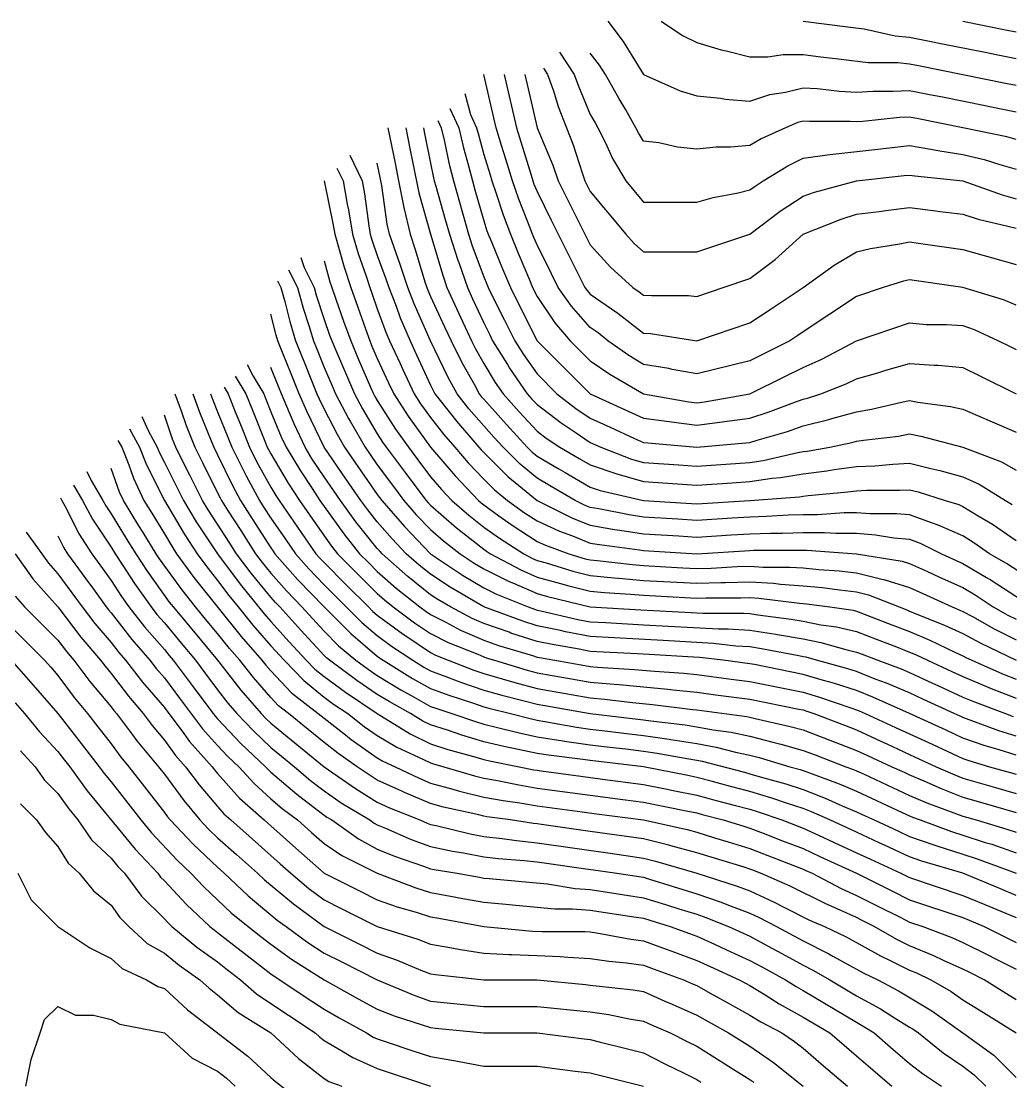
# Model space of a CAD drawing. Header units: inches. Extents: x 794995 to 811195, y 2485918 to 2508058.
# Drawn here: x 802324 to 802882, y 2507251 to 2507848 of the extents above; entities that cross this region are included whole.
import ezdxf

# ---------------------------------------------------------------- set-up
doc = ezdxf.new("R2010")
doc.units = ezdxf.units.IN
doc.header["$MEASUREMENT"] = 0
doc.layers.add('contour', color=7, linetype='Continuous')

msp = doc.modelspace()

# ---------------------------------------------------------------- linework, layer by layer
at = {"layer": 'contour'}
for points in [[(802655.16, 2507848.36), (802663.73, 2507836.93), (802675.16, 2507818.36), (802695.93, 2507809.13), (802705.16, 2507806.36), (802718.49, 2507805.03), (802721.31, 2507804.52), (802735.16, 2507803.36), (802746.41, 2507807.11), (802755.16, 2507808.36), (802765.16, 2507810.86), (802773.16, 2507810.36), (802785.69, 2507808.89), (802795.16, 2507808.36), (802804.63, 2507808.89), (802815.69, 2507808.89), (802825.16, 2507809.36), (802836.41, 2507807.11), (802842.66, 2507805.86), (802867.66, 2507800.86), (802873.91, 2507799.61), (802885.16, 2507797.36)], [(802685.16, 2507848.36), (802697.16, 2507840.36), (802705.16, 2507836.36), (802719.01, 2507832.21), (802721.83, 2507831.69), (802735.16, 2507828.36), (802745.16, 2507828.36), (802753.91, 2507829.61), (802765.16, 2507829.61), (802775.16, 2507828.36), (802786.59, 2507826.93), (802801.83, 2507825.03), (802818.49, 2507825.03), (802825.16, 2507824.36), (802830.16, 2507823.36), (802880.16, 2507813.36), (802885.16, 2507812.36)], [(802765.16, 2507848.36), (802791.83, 2507845.03), (802799.45, 2507844.08), (802816.98, 2507840.18), (802825.16, 2507839.36), (802836.41, 2507837.11), (802842.66, 2507835.86), (802867.66, 2507830.86), (802873.91, 2507829.61), (802885.16, 2507827.36)], [(802855.16, 2507848.36), (802880.16, 2507843.36), (802885.16, 2507842.36)], [(802627.76, 2507830.96), (802636.16, 2507818.36), (802638.49, 2507811.69), (802645.16, 2507795.86), (802647.89, 2507791.09), (802649.45, 2507788.36), (802653.73, 2507779.79), (802657.79, 2507770.99), (802665.16, 2507758.36), (802669.7, 2507752.91), (802675.16, 2507746.36), (802705.16, 2507746.36), (802714.39, 2507749.13), (802728.49, 2507751.69), (802735.16, 2507753.36), (802738.02, 2507755.5), (802742.66, 2507758.36), (802756.59, 2507766.93), (802765.16, 2507771.22), (802780.16, 2507773.36), (802807.16, 2507776.36), (802825.16, 2507778.36), (802837.16, 2507776.36), (802842.12, 2507775.32), (802855.16, 2507773.36), (802867.16, 2507770.36), (802875.93, 2507767.59), (802885.16, 2507765.03)], [(802885.16, 2507781.69), (802879.94, 2507783.14), (802855.16, 2507788.36), (802830.16, 2507793.36), (802825.16, 2507794.36), (802819.44, 2507794.08), (802798.69, 2507791.89), (802795.16, 2507791.69), (802791.63, 2507791.89), (802768.69, 2507791.89), (802765.16, 2507792.11), (802762.16, 2507791.36), (802755.16, 2507788.36), (802741.47, 2507782.05), (802735.16, 2507778.36), (802724.25, 2507777.45), (802716.07, 2507777.45), (802705.16, 2507776.36), (802694.25, 2507777.45), (802683.73, 2507779.79), (802675.16, 2507780.86), (802672.3, 2507785.5), (802670.87, 2507788.36), (802665.16, 2507798.36), (802661.52, 2507804.72), (802653.73, 2507818.36), (802650.38, 2507823.58), (802645.16, 2507830.36)], [(802618.76, 2507821.96), (802621.16, 2507818.36), (802624.39, 2507809.13), (802627.16, 2507800.36), (802631.83, 2507788.36), (802635.56, 2507778.76), (802640.54, 2507762.98), (802642.16, 2507758.36), (802645.16, 2507752.36), (802665.16, 2507728.36), (802669.94, 2507723.14), (802675.16, 2507718.36), (802705.16, 2507718.36), (802735.16, 2507728.36), (802752.12, 2507741.4), (802765.16, 2507749.79), (802771.47, 2507752.05), (802795.16, 2507758.36), (802822.16, 2507761.36), (802825.16, 2507761.69), (802828.02, 2507761.22), (802855.16, 2507758.36), (802877.33, 2507750.54), (802885.16, 2507748.36)], [(802885.16, 2507688.36), (802878.1, 2507691.3), (802855.16, 2507698.36), (802825.16, 2507702.65), (802821.63, 2507701.89), (802810.16, 2507698.36), (802795.16, 2507693.36), (802765.16, 2507673.36), (802762.16, 2507671.36), (802757.66, 2507668.36), (802735.16, 2507657.11), (802705.16, 2507649.61), (802691.31, 2507652.21), (802689.44, 2507652.65), (802675.16, 2507655.03), (802666.88, 2507660.09), (802655.16, 2507668.36), (802649.6, 2507672.81), (802645.16, 2507675.86), (802634.57, 2507687.77), (802627.16, 2507698.36), (802623.16, 2507706.36), (802615.16, 2507722.36), (802613.39, 2507726.6), (802612.66, 2507728.36), (802611.16, 2507732.36), (802604.87, 2507748.08), (802601.31, 2507758.36), (802597.51, 2507770.71), (802595.16, 2507778.36), (802592.08, 2507788.36), (802590.78, 2507793.99), (802585.16, 2507818.36)], [(802596.7, 2507818.36), (802603.62, 2507788.36), (802611.83, 2507761.69), (802612.85, 2507758.36), (802613.45, 2507756.65), (802615.16, 2507752.36), (802623.16, 2507736.36), (802627.16, 2507728.36), (802633.16, 2507716.36), (802639.16, 2507704.36), (802642.16, 2507698.36), (802643.39, 2507696.6), (802645.16, 2507694.61), (802657.16, 2507686.36), (802660.76, 2507683.96), (802675.16, 2507672.65), (802679.16, 2507672.36), (802705.16, 2507668.36), (802735.16, 2507678.36), (802747.16, 2507686.36), (802765.16, 2507698.36), (802782.53, 2507710.99), (802795.16, 2507718.36), (802803.16, 2507720.36), (802819.7, 2507722.91), (802825.16, 2507724.08), (802830.16, 2507723.36), (802855.16, 2507719.79), (802867.16, 2507716.36), (802871.83, 2507715.03), (802885.16, 2507711.22)], [(802608.24, 2507818.36), (802609.53, 2507812.74), (802615.16, 2507788.36), (802624.05, 2507767.25), (802627.16, 2507758.36), (802633.16, 2507746.36), (802639.16, 2507734.36), (802642.16, 2507728.36), (802645.16, 2507722.36), (802656.59, 2507709.79), (802669.16, 2507698.36), (802672.76, 2507695.96), (802675.16, 2507694.08), (802679.77, 2507693.75), (802700.54, 2507693.75), (802705.16, 2507693.36), (802720.16, 2507698.36), (802735.16, 2507703.36), (802749.44, 2507714.08), (802765.16, 2507728.36), (802786.59, 2507736.93), (802795.16, 2507739.61), (802808.02, 2507741.22), (802811.83, 2507741.69), (802825.16, 2507743.36), (802838.49, 2507741.69), (802842.3, 2507741.22), (802855.16, 2507739.61), (802863.73, 2507736.93), (802880.54, 2507732.98), (802885.16, 2507731.69)], [(802574.45, 2507807.65), (802577.66, 2507795.86), (802581.16, 2507788.36), (802581.92, 2507785.12), (802585.16, 2507773.36), (802588.69, 2507761.89), (802589.77, 2507758.36), (802592.22, 2507751.3), (802596.07, 2507739.27), (802600.16, 2507728.36), (802604.57, 2507717.77), (802610.87, 2507702.65), (802612.66, 2507698.36), (802615.16, 2507693.36), (802625.16, 2507678.36), (802633.91, 2507668.36), (802645.16, 2507657.11), (802656.27, 2507649.47), (802675.16, 2507638.36), (802700.71, 2507633.92), (802705.16, 2507633.36), (802709.6, 2507633.92), (802735.16, 2507638.36), (802755.16, 2507648.36), (802765.16, 2507653.36), (802775.59, 2507657.93), (802795.16, 2507668.36), (802825.16, 2507678.36), (802834.39, 2507677.59), (802845.93, 2507677.59), (802855.16, 2507676.93), (802861.47, 2507674.68), (802875.16, 2507668.36), (802881.83, 2507665.03), (802885.16, 2507663.36)], [(802566.07, 2507799.27), (802571.16, 2507788.36), (802573.81, 2507777.01), (802576.59, 2507766.93), (802578.73, 2507758.36), (802580.16, 2507753.36), (802585.16, 2507735.86), (802586.98, 2507730.18), (802587.66, 2507728.36), (802589.45, 2507724.08), (802595.75, 2507708.95), (802600.16, 2507698.36), (802605.16, 2507688.36), (802615.16, 2507668.36), (802645.16, 2507638.36), (802675.16, 2507624.72), (802689.56, 2507622.76), (802690.87, 2507622.65), (802705.16, 2507620.86), (802719.44, 2507622.65), (802720.76, 2507622.76), (802735.16, 2507624.72), (802745.5, 2507628.02), (802760.54, 2507633.75), (802765.16, 2507635.36), (802767.56, 2507635.96), (802775.16, 2507638.36), (802789.44, 2507644.08), (802795.16, 2507646.93), (802807.16, 2507650.36), (802811.83, 2507651.69), (802825.16, 2507655.5), (802839.01, 2507654.52), (802841.31, 2507654.52), (802855.16, 2507653.36), (802865.16, 2507648.36), (802885.16, 2507638.36)], [(802559.25, 2507792.45), (802561.16, 2507788.36), (802562.98, 2507780.54), (802565.44, 2507768.65), (802568.02, 2507758.36), (802573.16, 2507740.36), (802576.59, 2507728.36), (802578.67, 2507721.87), (802585.16, 2507704.36), (802586.92, 2507700.13), (802587.66, 2507698.36), (802590.16, 2507693.36), (802596.83, 2507680.03), (802602.66, 2507668.36), (802607.47, 2507660.67), (802615.16, 2507649.61), (802626.41, 2507638.36), (802637.05, 2507630.25), (802645.16, 2507624.72), (802656.41, 2507619.61), (802670.16, 2507613.36), (802675.16, 2507611.09), (802677.56, 2507610.76), (802705.16, 2507608.36), (802732.76, 2507610.76), (802735.16, 2507611.09), (802739.16, 2507612.36), (802756.27, 2507617.25), (802765.16, 2507620.36), (802779.56, 2507623.96), (802781.31, 2507624.52), (802795.16, 2507628.36), (802803.73, 2507629.79), (802820.54, 2507633.75), (802825.16, 2507634.61), (802829.77, 2507633.75), (802848.1, 2507631.3), (802855.16, 2507629.79), (802885.16, 2507616.93)], [(802531.16, 2507788.36), (802535.16, 2507768.36), (802537.16, 2507758.36), (802540.16, 2507743.36), (802543.62, 2507728.36), (802546.59, 2507719.79), (802552, 2507701.52), (802553.02, 2507698.36), (802553.62, 2507696.82), (802555.16, 2507693.36), (802563.05, 2507676.26), (802566.7, 2507668.36), (802572.85, 2507656.05), (802579.7, 2507643.82), (802582.66, 2507638.36), (802583.76, 2507636.97), (802585.16, 2507635.36), (802598.02, 2507621.22), (802609.7, 2507608.36), (802612.43, 2507605.63), (802615.16, 2507603.36), (802627.16, 2507596.36), (802630.95, 2507594.15), (802645.16, 2507585.86), (802650.78, 2507583.99), (802675.16, 2507578.36), (802705.16, 2507576.49), (802735.16, 2507578.36), (802763.02, 2507580.5), (802765.16, 2507580.86), (802768.02, 2507581.22), (802790.36, 2507583.16), (802795.16, 2507583.82), (802800.87, 2507584.08), (802819.44, 2507584.08), (802825.16, 2507584.36), (802829.96, 2507583.16), (802845.16, 2507578.36), (802852.85, 2507576.05), (802855.16, 2507575.03), (802863.73, 2507569.79), (802871.83, 2507565.03), (802885.16, 2507555.86)], [(802541.16, 2507788.36), (802543.49, 2507776.69), (802545.16, 2507768.36), (802548.49, 2507751.69), (802555.16, 2507728.36), (802562.02, 2507705.22), (802564.39, 2507698.36), (802570.95, 2507684.15), (802572.3, 2507681.22), (802578.24, 2507668.36), (802580.54, 2507663.75), (802585.16, 2507655.5), (802591.64, 2507644.85), (802596.07, 2507638.36), (802605.16, 2507628.36), (802615.16, 2507617.36), (802620.3, 2507613.5), (802628.02, 2507608.36), (802638.84, 2507602.05), (802645.16, 2507598.36), (802660.16, 2507593.36), (802675.16, 2507589.08), (802705.16, 2507586.93), (802725.16, 2507588.36), (802735.16, 2507589.08), (802747.66, 2507590.86), (802752.3, 2507591.22), (802765.16, 2507593.36), (802778.49, 2507595.03), (802782.53, 2507595.73), (802795.16, 2507597.45), (802805.59, 2507597.93), (802815.69, 2507598.89), (802825.16, 2507599.36), (802837.16, 2507596.36), (802842.12, 2507595.32), (802855.16, 2507591.69), (802864.39, 2507587.59), (802879.16, 2507578.36), (802882.94, 2507576.14)], [(802551.16, 2507788.36), (802551.83, 2507785.03), (802555.16, 2507768.36), (802556.87, 2507760.08), (802557.3, 2507758.36), (802558.16, 2507755.36), (802563.49, 2507736.69), (802565.87, 2507728.36), (802570.56, 2507713.77), (802571.04, 2507712.48), (802575.93, 2507698.36), (802578.84, 2507692.05), (802585.16, 2507678.36), (802588.49, 2507671.69), (802590.16, 2507668.36), (802598.49, 2507655.03), (802599.75, 2507652.96), (802609.7, 2507638.36), (802612.3, 2507635.5), (802615.16, 2507632.36), (802628.87, 2507622.08), (802636.59, 2507616.93), (802645.16, 2507611.09), (802651.16, 2507608.36), (802668.49, 2507601.69), (802675.16, 2507599.79), (802695.16, 2507598.36), (802705.16, 2507597.65), (802735.16, 2507599.79), (802742.66, 2507600.86), (802762.16, 2507605.36), (802765.16, 2507605.86), (802767.38, 2507606.14), (802780.16, 2507608.36), (802792.55, 2507610.97), (802795.16, 2507611.69), (802799.16, 2507612.36), (802818.84, 2507614.68), (802825.16, 2507615.86), (802831.47, 2507614.68), (802855.16, 2507608.36), (802876.98, 2507600.18), (802885.16, 2507595.5)], [(802509.68, 2507772.88), (802516.59, 2507758.36), (802517.89, 2507751.09), (802520.36, 2507733.16), (802521.16, 2507728.36), (802522.08, 2507725.28), (802525.16, 2507716.36), (802530.02, 2507703.23), (802531.59, 2507698.36), (802535.75, 2507687.77), (802538.13, 2507681.33), (802543.62, 2507668.36), (802547.26, 2507660.47), (802555.16, 2507643.36), (802556.78, 2507639.98), (802557.66, 2507638.36), (802567.16, 2507626.36), (802569.79, 2507623), (802582.43, 2507608.36), (802583.7, 2507606.9), (802585.16, 2507605.36), (802598.66, 2507591.86), (802615.16, 2507578.36), (802635.16, 2507568.36), (802645.16, 2507564.36), (802658.87, 2507562.08), (802661.83, 2507561.69), (802675.16, 2507559.61), (802695.16, 2507558.36), (802705.16, 2507557.74), (802724.57, 2507558.95), (802735.16, 2507559.61), (802746.77, 2507559.97), (802753.55, 2507559.97), (802765.16, 2507560.36), (802777.16, 2507560.36), (802783.62, 2507559.9), (802795.16, 2507559.9), (802805.87, 2507559.08), (802816.16, 2507557.36), (802825.16, 2507556.54), (802831.16, 2507554.36), (802843.16, 2507548.36), (802851.41, 2507544.61), (802855.16, 2507542.91), (802868.49, 2507535.03), (802870.61, 2507533.82), (802888.8, 2507522)], [(802897.89, 2507531.09), (802879.7, 2507542.91), (802870.16, 2507548.36), (802861.37, 2507554.57), (802855.16, 2507558.36), (802841.31, 2507564.52), (802838.02, 2507565.5), (802825.16, 2507570.18), (802817.66, 2507570.86), (802802.66, 2507570.86), (802795.16, 2507571.44), (802788.24, 2507571.44), (802773.16, 2507570.36), (802765.16, 2507570.36), (802756.88, 2507570.09), (802744.25, 2507569.27), (802735.16, 2507568.99), (802725.16, 2507568.36), (802705.16, 2507567.11), (802694.57, 2507567.77), (802675.16, 2507568.99), (802667.05, 2507570.25), (802649.96, 2507573.56), (802645.16, 2507574.36), (802642.3, 2507575.5), (802636.59, 2507578.36), (802623.05, 2507586.26), (802615.16, 2507590.86), (802605.61, 2507598.82), (802596.07, 2507608.36), (802590.87, 2507614.08), (802585.16, 2507620.36), (802576.79, 2507629.99), (802570.16, 2507638.36), (802564.89, 2507648.09), (802555.16, 2507668.36), (802545.93, 2507689.13), (802542.3, 2507698.36), (802538.13, 2507711.33), (802535.75, 2507717.77), (802532.08, 2507728.36), (802530.78, 2507733.99), (802527.66, 2507755.86), (802525.16, 2507768.36)], [(802502.42, 2507765.62), (802505.87, 2507758.36), (802508.2, 2507745.32), (802508.87, 2507742.08), (802511.16, 2507728.36), (802514.39, 2507717.59), (802518.84, 2507704.68), (802520.87, 2507698.36), (802522, 2507695.2), (802525.16, 2507686.36), (802530.02, 2507673.23), (802532.08, 2507668.36), (802538.02, 2507655.5), (802539.37, 2507652.57), (802545.93, 2507638.36), (802549.58, 2507632.78), (802555.16, 2507625.03), (802562.48, 2507615.68), (802568.79, 2507608.36), (802576.38, 2507599.58), (802585.16, 2507590.36), (802591.16, 2507584.36), (802598.49, 2507578.36), (802608.18, 2507571.38), (802615.16, 2507566.82), (802627.79, 2507560.99), (802635.16, 2507558.36), (802645.16, 2507554.36), (802650.3, 2507553.5), (802672.94, 2507550.58), (802675.16, 2507550.24), (802705.16, 2507548.36), (802735.16, 2507550.24), (802737.09, 2507550.3), (802763.22, 2507550.3), (802765.16, 2507550.36), (802767.16, 2507550.36), (802795.16, 2507548.36), (802821.02, 2507544.22), (802825.16, 2507542.91), (802835.16, 2507538.36), (802842.03, 2507535.24), (802855.16, 2507529.27), (802862.02, 2507525.22), (802872.3, 2507518.36), (802880.54, 2507513.75), (802885.16, 2507511.44)], [(802495.16, 2507758.36), (802500.3, 2507733.5), (802501.16, 2507728.36), (802503.73, 2507719.79), (802506.51, 2507709.71), (802510.16, 2507698.36), (802514.11, 2507687.31), (802518.49, 2507675.03), (802520.87, 2507668.36), (802522.16, 2507665.36), (802525.16, 2507658.36), (802531.47, 2507644.68), (802534.39, 2507638.36), (802542.6, 2507625.8), (802555.16, 2507608.36), (802569.01, 2507592.21), (802582.16, 2507578.36), (802583.76, 2507576.97), (802585.16, 2507575.86), (802593.73, 2507569.79), (802601.21, 2507564.41), (802615.16, 2507555.28), (802619.9, 2507553.1), (802633.16, 2507548.36), (802642.37, 2507545.57), (802645.16, 2507544.83), (802649.03, 2507544.49), (802669, 2507542.21), (802675.16, 2507541.69), (802697.26, 2507540.47), (802705.16, 2507540.03), (802713.27, 2507540.25), (802727.89, 2507541.09), (802735.16, 2507541.3), (802742.66, 2507540.86), (802757.66, 2507540.86), (802765.16, 2507540.36), (802774.05, 2507539.47), (802785.48, 2507538.68), (802795.16, 2507537.65), (802809.44, 2507534.08), (802810.68, 2507533.88), (802825.16, 2507529.27), (802832.66, 2507525.86), (802849.16, 2507518.36), (802853.45, 2507516.65), (802855.16, 2507515.86), (802860.61, 2507512.91), (802872.85, 2507506.05), (802885.16, 2507499.9)], [(802482.03, 2507715.24), (802483.91, 2507709.61), (802489.53, 2507698.36), (802490.77, 2507693.97), (802495.16, 2507680.36), (802498.32, 2507671.52), (802499.45, 2507668.36), (802502.66, 2507660.86), (802507.16, 2507650.36), (802512.3, 2507638.36), (802516.79, 2507629.99), (802525.16, 2507615.86), (802528.08, 2507611.29), (802530.16, 2507608.36), (802540.87, 2507594.08), (802545.16, 2507588.36), (802552.66, 2507578.36), (802553.83, 2507577.03), (802555.16, 2507575.63), (802569.79, 2507563), (802573.16, 2507560.36), (802585.16, 2507550.86), (802586.62, 2507549.82), (802588.91, 2507548.36), (802606.03, 2507539.23), (802615.16, 2507535.24), (802628.33, 2507531.53), (802633.16, 2507530.36), (802645.16, 2507527.18), (802653.27, 2507526.47), (802667.89, 2507525.63), (802675.16, 2507525.03), (802705.16, 2507523.36), (802710.3, 2507523.5), (802730.02, 2507523.5), (802735.16, 2507523.66), (802740.16, 2507523.36), (802763.02, 2507520.5), (802765.16, 2507520.36), (802766.98, 2507520.18), (802780.16, 2507518.36), (802793.28, 2507516.49), (802795.16, 2507516.05), (802815.16, 2507508.36), (802825.16, 2507504.52), (802836.51, 2507499.71), (802850.54, 2507492.98), (802855.16, 2507490.86), (802856.78, 2507489.98), (802860.16, 2507488.36), (802877.47, 2507480.67), (802885.16, 2507477.65)], [(802475.16, 2507708.36), (802480.16, 2507698.36), (802483.45, 2507686.65), (802486.59, 2507676.93), (802489.16, 2507668.36), (802490.87, 2507664.08), (802495.16, 2507653.36), (802499.66, 2507642.86), (802501.59, 2507638.36), (802509.01, 2507624.52), (802509.79, 2507623), (802518.24, 2507608.36), (802521.07, 2507604.27), (802525.16, 2507598.36), (802533.73, 2507586.93), (802540.16, 2507578.36), (802547.16, 2507570.36), (802555.16, 2507562), (802562.48, 2507555.68), (802571.83, 2507548.36), (802579.83, 2507543.03), (802585.16, 2507539.79), (802599.44, 2507532.65), (802601.83, 2507531.69), (802615.16, 2507525.86), (802621.01, 2507524.21), (802645.16, 2507518.36), (802673.58, 2507516.78), (802702, 2507515.2), (802708.69, 2507514.83), (802731.63, 2507514.83), (802735.16, 2507514.61), (802739.6, 2507513.92), (802758.3, 2507511.5), (802765.16, 2507510.36), (802775.16, 2507508.36), (802783.91, 2507507.11), (802795.16, 2507504.52), (802806.83, 2507500.03), (802817.66, 2507495.86), (802825.16, 2507492.98), (802828.4, 2507491.6), (802835.16, 2507488.36), (802848.84, 2507482.05), (802855.16, 2507479.13), (802869.75, 2507472.96), (802871.04, 2507472.48), (802885.16, 2507466.93)], [(802495.16, 2507713.36), (802498.4, 2507701.6), (802499.45, 2507698.36), (802501.83, 2507691.69), (802506.21, 2507679.41), (802510.16, 2507668.36), (802514.66, 2507657.86), (802521.41, 2507642.11), (802523.02, 2507638.36), (802523.76, 2507636.97), (802525.16, 2507634.61), (802535.4, 2507618.61), (802542.66, 2507608.36), (802548.02, 2507601.22), (802555.16, 2507591.69), (802561.31, 2507584.52), (802567.16, 2507578.36), (802576.79, 2507569.99), (802585.16, 2507563.36), (802593.94, 2507557.14), (802607.66, 2507548.36), (802612.55, 2507545.75), (802615.16, 2507544.61), (802620.38, 2507543.14), (802635.39, 2507538.59), (802645.16, 2507536.01), (802658.71, 2507534.81), (802661.31, 2507534.52), (802675.16, 2507533.36), (802705.16, 2507531.69), (802718.87, 2507532.08), (802721.44, 2507532.08), (802735.16, 2507532.48), (802748.49, 2507531.69), (802752.3, 2507531.22), (802765.16, 2507530.36), (802776.07, 2507529.27), (802785.56, 2507527.96), (802795.16, 2507526.93), (802802.02, 2507525.22), (802819.16, 2507518.36), (802823.49, 2507516.69), (802825.16, 2507516.05), (802829.16, 2507514.36), (802844.87, 2507508.08), (802855.16, 2507503.36), (802864.89, 2507498.09), (802885.16, 2507488.36)], [(802468.91, 2507702.11), (802470.78, 2507698.36), (802472.98, 2507690.54), (802475.93, 2507679.13), (802479.16, 2507668.36), (802483.73, 2507656.93), (802488.49, 2507645.03), (802491.16, 2507638.36), (802492.37, 2507635.57), (802495.16, 2507629.79), (802502.48, 2507615.68), (802506.7, 2507608.36), (802514.25, 2507597.45), (802525.16, 2507581.69), (802527.66, 2507578.36), (802540.49, 2507563.69), (802555.16, 2507548.36), (802573.16, 2507536.36), (802585.16, 2507529.08), (802592.3, 2507525.5), (802610.16, 2507518.36), (802613.83, 2507517.03), (802615.16, 2507516.6), (802617.38, 2507516.14), (802638.18, 2507511.38), (802645.16, 2507510.03), (802653.98, 2507509.54), (802675.16, 2507508.36), (802717.51, 2507506.01), (802722.81, 2507506.01), (802735.16, 2507505.24), (802749.75, 2507502.96), (802750.76, 2507502.76), (802765.16, 2507500.36), (802775.16, 2507498.36), (802789.16, 2507494.36), (802795.16, 2507492.98), (802798.49, 2507491.69), (802807.16, 2507488.36), (802820.29, 2507483.5), (802825.16, 2507481.44), (802838.02, 2507475.5), (802840.95, 2507474.15), (802855.16, 2507467.59), (802861.64, 2507464.85), (802879.16, 2507458.36), (802883.54, 2507456.74)], [(802885.16, 2507445.5), (802875.43, 2507448.63), (802858.69, 2507454.83), (802855.16, 2507456.05), (802853.58, 2507456.78), (802850.16, 2507458.36), (802833.05, 2507466.26), (802825.16, 2507469.9), (802812.19, 2507475.39), (802805.75, 2507477.77), (802795.16, 2507481.93), (802790.29, 2507483.5), (802772.66, 2507488.36), (802766.83, 2507490.03), (802765.16, 2507490.36), (802762.76, 2507490.76), (802741.64, 2507494.85), (802735.16, 2507495.86), (802727.16, 2507496.36), (802714.63, 2507497.84), (802686.21, 2507499.41), (802645.16, 2507501.69), (802631.21, 2507504.41), (802628.49, 2507505.03), (802615.16, 2507507.77), (802607.16, 2507510.36), (802585.16, 2507518.36), (802566.32, 2507529.52), (802555.16, 2507536.82), (802548.78, 2507541.98), (802541.52, 2507548.36), (802533.53, 2507556.73), (802525.16, 2507566.36), (802519.83, 2507573.03), (802515.93, 2507578.36), (802507.43, 2507590.63), (802495.16, 2507608.36), (802485.39, 2507628.59), (802481.16, 2507638.36), (802476.59, 2507649.79), (802471.83, 2507661.69), (802469.16, 2507668.36), (802468.24, 2507671.44), (802465.16, 2507683.36)], [(802451.83, 2507655.03), (802455.16, 2507648.36), (802461.16, 2507638.36), (802462.3, 2507635.5), (802465.16, 2507628.36), (802471.01, 2507614.21), (802473.73, 2507608.36), (802481.83, 2507595.03), (802488.49, 2507585.03), (802492.85, 2507578.36), (802493.79, 2507577), (802495.16, 2507575.03), (802506.32, 2507559.52), (802515.16, 2507548.36), (802520.16, 2507543.36), (802525.16, 2507538.36), (802535.82, 2507529.03), (802549.16, 2507518.36), (802552.61, 2507515.81), (802555.16, 2507514.08), (802563.73, 2507509.79), (802572.12, 2507505.32), (802585.16, 2507499.61), (802593.53, 2507496.73), (802612.55, 2507490.97), (802615.16, 2507490.13), (802616.62, 2507489.82), (802625.16, 2507488.36), (802642.16, 2507485.36), (802645.16, 2507484.83), (802649.03, 2507484.49), (802670.02, 2507483.22), (802681.37, 2507482.15), (802697.89, 2507481.09), (802705.16, 2507480.36), (802724.57, 2507477.77), (802735.16, 2507476.36), (802765.16, 2507470.36), (802774.39, 2507467.59), (802792, 2507461.52), (802795.16, 2507460.5), (802796.7, 2507459.9), (802800.16, 2507458.36), (802817.26, 2507450.47), (802825.16, 2507446.82), (802837.79, 2507440.99), (802846.59, 2507436.93), (802855.16, 2507432.98), (802858.59, 2507431.79), (802870.16, 2507428.36), (802881.83, 2507425.03), (802885.16, 2507424.08)], [(802445.16, 2507648.36), (802451.16, 2507638.36), (802455.16, 2507628.36), (802461.83, 2507611.69), (802463.16, 2507608.36), (802463.83, 2507607.03), (802465.16, 2507604.61), (802474.93, 2507588.13), (802481.31, 2507578.36), (802486.98, 2507570.18), (802495.16, 2507558.36), (802499.34, 2507552.55), (802502.66, 2507548.36), (802525.16, 2507525.86), (802529.16, 2507522.36), (802534.16, 2507518.36), (802546.22, 2507509.43), (802555.16, 2507503.36), (802565.16, 2507498.36), (802581.83, 2507491.69), (802585.16, 2507490.24), (802586.55, 2507489.76), (802591.16, 2507488.36), (802609.58, 2507482.78), (802615.16, 2507481.3), (802623.73, 2507479.79), (802634.66, 2507477.86), (802645.16, 2507476.01), (802658.71, 2507474.81), (802661.44, 2507474.65), (802688.87, 2507472.08), (802691.83, 2507471.69), (802705.16, 2507470.36), (802715.75, 2507468.95), (802735.16, 2507466.36), (802762.66, 2507460.86), (802765.16, 2507460.36), (802766.7, 2507459.9), (802771.16, 2507458.36), (802788.49, 2507451.69), (802795.16, 2507449.13), (802809.37, 2507442.57), (802812.3, 2507441.22), (802825.16, 2507435.28), (802840.16, 2507428.36), (802850.54, 2507423.75), (802855.16, 2507421.93), (802873.49, 2507416.69), (802885.16, 2507413.36)], [(802885.16, 2507434.79), (802875.69, 2507437.84), (802867.16, 2507440.36), (802855.16, 2507444.52), (802845.69, 2507448.89), (802825.16, 2507458.36), (802804.39, 2507467.59), (802795.16, 2507471.22), (802782.19, 2507475.39), (802776.59, 2507476.93), (802765.16, 2507480.36), (802737.66, 2507485.86), (802735.16, 2507486.36), (802720.16, 2507488.36), (802706.74, 2507489.94), (802703.39, 2507490.13), (802678.32, 2507491.52), (802671.63, 2507491.89), (802645.16, 2507493.36), (802638.95, 2507494.57), (802623.94, 2507497.14), (802615.16, 2507498.95), (802600.49, 2507503.69), (802599.44, 2507504.08), (802585.16, 2507508.99), (802578.64, 2507511.84), (802566.41, 2507518.36), (802559.34, 2507522.55), (802555.16, 2507525.28), (802542.39, 2507535.6), (802527.89, 2507548.36), (802526.55, 2507549.76), (802525.16, 2507551.36), (802513.16, 2507566.36), (802504.39, 2507578.36), (802500.61, 2507583.82), (802495.16, 2507591.69), (802488.49, 2507601.69), (802484.45, 2507608.36), (802478.33, 2507621.53), (802475.75, 2507627.77), (802471.16, 2507638.36), (802469.45, 2507642.65), (802465.16, 2507653.36)], [(802438.91, 2507642.11), (802441.16, 2507638.36), (802445.16, 2507628.36), (802448.02, 2507621.22), (802453.16, 2507608.36), (802457.16, 2507600.36), (802465.16, 2507585.86), (802467.95, 2507581.15), (802469.77, 2507578.36), (802490.54, 2507548.36), (802492.71, 2507545.91), (802495.16, 2507543.36), (802507.66, 2507530.86), (802520.16, 2507518.36), (802522.66, 2507515.86), (802525.16, 2507513.75), (802539.83, 2507503.03), (802541.83, 2507501.69), (802555.16, 2507492.65), (802558.02, 2507491.22), (802565.16, 2507488.36), (802579.58, 2507482.78), (802585.16, 2507480.86), (802595.59, 2507477.93), (802602.6, 2507475.8), (802615.16, 2507472.48), (802634.45, 2507469.08), (802645.16, 2507467.18), (802653.27, 2507466.47), (802668.95, 2507464.57), (802680.3, 2507463.5), (802702.94, 2507460.58), (802705.16, 2507460.36), (802733.39, 2507456.6), (802735.16, 2507456.22), (802738.02, 2507455.5), (802757.89, 2507451.09), (802765.16, 2507449.13), (802795.16, 2507437.59), (802801.47, 2507434.68), (802815.16, 2507428.36), (802822, 2507425.2), (802825.16, 2507423.75), (802833.16, 2507420.36), (802842.85, 2507416.05), (802855.16, 2507411.22), (802865.16, 2507408.36), (802885.16, 2507402.65)], [(802411.16, 2507638.36), (802414.63, 2507628.89), (802417.47, 2507620.67), (802422.3, 2507608.36), (802426.59, 2507599.79), (802435.16, 2507582.65), (802436.55, 2507579.76), (802437.3, 2507578.36), (802441.16, 2507572.36), (802448.2, 2507561.4), (802456.59, 2507548.36), (802460.26, 2507543.46), (802465.16, 2507537.45), (802474.09, 2507527.3), (802482.66, 2507518.36), (802488.64, 2507511.84), (802495.16, 2507504.72), (802503.34, 2507496.54), (802513.16, 2507488.36), (802520.05, 2507483.25), (802525.16, 2507479.79), (802538.49, 2507471.69), (802545.93, 2507467.59), (802555.16, 2507462.36), (802558.08, 2507461.29), (802567.16, 2507458.36), (802580.54, 2507453.75), (802585.16, 2507452.36), (802592.98, 2507450.54), (802604.39, 2507447.59), (802615.16, 2507445.24), (802629.75, 2507442.96), (802630.68, 2507442.84), (802645.16, 2507440.71), (802656.21, 2507439.41), (802665.16, 2507438.36), (802675.16, 2507437.18), (802682.85, 2507436.05), (802700.71, 2507432.81), (802705.16, 2507432.11), (802708.32, 2507431.52), (802732, 2507425.2), (802735.16, 2507424.36), (802740.87, 2507422.65), (802755.43, 2507418.63), (802765.16, 2507415.5), (802777.47, 2507410.67), (802787.16, 2507406.36), (802795.16, 2507402.98), (802798.32, 2507401.52), (802805.16, 2507398.36), (802818.84, 2507392.05), (802825.16, 2507389.13), (802839.28, 2507384.24), (802840.56, 2507383.77), (802855.16, 2507379.08), (802863.27, 2507376.47), (802885.16, 2507368.36)], [(802421.16, 2507638.36), (802424.91, 2507628.12), (802431.63, 2507611.89), (802433.02, 2507608.36), (802435.16, 2507604.08), (802443.53, 2507586.73), (802448.02, 2507578.36), (802454.72, 2507567.93), (802465.16, 2507551.69), (802466.52, 2507549.72), (802467.47, 2507548.36), (802480.46, 2507533.67), (802495.16, 2507518.36), (802510.16, 2507503.36), (802525.16, 2507490.67), (802526.49, 2507489.69), (802528.49, 2507488.36), (802544.95, 2507478.15), (802555.16, 2507472.36), (802565.4, 2507468.61), (802579.44, 2507464.08), (802585.16, 2507462.11), (802588.08, 2507461.29), (802600.16, 2507458.36), (802612.08, 2507455.28), (802615.16, 2507454.61), (802619.6, 2507453.92), (802637.47, 2507450.67), (802645.16, 2507449.54), (802655.16, 2507448.36), (802664.11, 2507447.31), (802675.16, 2507446.01), (802689.64, 2507443.88), (802690.56, 2507443.77), (802705.16, 2507441.49), (802716.21, 2507439.41), (802726.98, 2507436.54), (802735.16, 2507434.79), (802740.3, 2507433.5), (802757.66, 2507428.36), (802763.54, 2507426.74), (802765.16, 2507426.22), (802768.69, 2507424.83), (802785.43, 2507418.63), (802795.16, 2507414.52), (802820.87, 2507402.65), (802825.16, 2507400.67), (802826.78, 2507399.98), (802831.16, 2507398.36), (802848.67, 2507391.87), (802855.16, 2507389.79), (802867.79, 2507385.73), (802871.44, 2507384.65), (802885.16, 2507379.9)], [(802431.16, 2507638.36), (802432.23, 2507635.43), (802435.16, 2507628.36), (802440.87, 2507614.08), (802443.16, 2507608.36), (802450.49, 2507593.69), (802451.31, 2507592.21), (802458.73, 2507578.36), (802461.25, 2507574.45), (802465.16, 2507568.36), (802473.34, 2507556.54), (802479.01, 2507548.36), (802486.59, 2507539.79), (802495.16, 2507530.86), (802501.41, 2507524.61), (802507.66, 2507518.36), (802516.41, 2507509.61), (802525.16, 2507502.21), (802533.16, 2507496.36), (802545.16, 2507488.36), (802551.33, 2507484.53), (802555.16, 2507482.36), (802564.63, 2507478.89), (802572.6, 2507475.8), (802585.16, 2507471.49), (802595.4, 2507468.61), (802607.96, 2507465.56), (802615.16, 2507463.66), (802619.66, 2507462.86), (802645.16, 2507458.36), (802672, 2507455.2), (802675.16, 2507454.83), (802679.3, 2507454.22), (802698.67, 2507451.87), (802705.16, 2507450.86), (802714.39, 2507449.13), (802724.57, 2507447.77), (802735.16, 2507445.5), (802748.87, 2507442.08), (802752.53, 2507440.99), (802765.16, 2507437.59), (802771.83, 2507435.03), (802789.16, 2507428.36), (802793.54, 2507426.74), (802795.16, 2507426.05), (802799.45, 2507424.08), (802825.16, 2507412.21), (802834.89, 2507408.09), (802851.63, 2507401.89), (802855.16, 2507400.5), (802862.66, 2507398.36), (802880.02, 2507393.22), (802885.16, 2507391.44)], [(802392.56, 2507625.76), (802396.16, 2507617.36), (802401.16, 2507608.36), (802402.3, 2507605.5), (802405.16, 2507599.79), (802412.3, 2507585.5), (802415.87, 2507578.36), (802423.16, 2507566.36), (802435.16, 2507548.36), (802447.92, 2507531.13), (802458.24, 2507518.36), (802461.33, 2507514.53), (802465.16, 2507510.18), (802475.59, 2507498.8), (802485.16, 2507488.36), (802490.05, 2507483.25), (802495.16, 2507479.13), (802507.16, 2507470.36), (802525.16, 2507458.36), (802543.73, 2507446.93), (802555.16, 2507441.22), (802564.89, 2507438.09), (802579.44, 2507434.08), (802585.16, 2507432.36), (802588.4, 2507431.6), (802605.16, 2507428.36), (802613.45, 2507426.65), (802615.16, 2507426.36), (802617.47, 2507426.05), (802639.87, 2507423.07), (802652.08, 2507421.44), (802675.16, 2507418.36), (802687.66, 2507415.86), (802691.83, 2507415.03), (802705.16, 2507412.36), (802716.21, 2507409.41), (802726.98, 2507406.54), (802735.16, 2507404.36), (802739.77, 2507402.98), (802753.16, 2507398.36), (802761.83, 2507395.03), (802765.16, 2507393.75), (802773.73, 2507389.79), (802782.53, 2507385.73), (802795.16, 2507379.9), (802803.05, 2507376.26), (802820.16, 2507368.36), (802823.49, 2507366.69), (802825.16, 2507365.86), (802855.16, 2507355.86), (802867.51, 2507350.71), (802876.59, 2507346.93), (802885.16, 2507343.36)], [(802885.16, 2507355.86), (802876.34, 2507359.54), (802855.16, 2507368.36), (802832.02, 2507375.22), (802825.16, 2507377.59), (802810.95, 2507384.15), (802808.02, 2507385.5), (802795.16, 2507391.44), (802780.16, 2507398.36), (802769.77, 2507402.98), (802765.16, 2507404.79), (802755.69, 2507407.84), (802747.47, 2507410.67), (802735.16, 2507414.36), (802724.11, 2507417.31), (802713.34, 2507420.18), (802705.16, 2507422.36), (802700.16, 2507423.36), (802675.16, 2507428.36), (802648.32, 2507431.52), (802645.16, 2507431.89), (802641.02, 2507432.5), (802621.64, 2507434.85), (802615.16, 2507435.86), (802605.56, 2507437.96), (802596.51, 2507439.71), (802585.16, 2507442.36), (802572.85, 2507446.05), (802564.63, 2507448.89), (802555.16, 2507451.93), (802550.87, 2507454.08), (802543.91, 2507458.36), (802531.83, 2507465.03), (802525.16, 2507469.08), (802513.67, 2507476.87), (802498.16, 2507488.36), (802496.52, 2507489.72), (802495.16, 2507491.09), (802482.12, 2507505.32), (802470.16, 2507518.36), (802467.71, 2507520.91), (802465.16, 2507523.82), (802454.14, 2507537.34), (802445.87, 2507548.36), (802441.68, 2507554.88), (802435.16, 2507565.03), (802429.83, 2507573.03), (802426.59, 2507578.36), (802419.44, 2507592.65), (802418.02, 2507595.5), (802411.59, 2507608.36), (802409.77, 2507612.98), (802405.16, 2507626.36)], [(802385.44, 2507618.65), (802391.16, 2507608.36), (802395.16, 2507598.36), (802405.16, 2507578.36), (802416.32, 2507559.52), (802423.62, 2507548.36), (802428.49, 2507541.69), (802435.16, 2507533.36), (802441.54, 2507524.74), (802446.7, 2507518.36), (802454.95, 2507508.15), (802465.16, 2507496.54), (802472.66, 2507488.36), (802483.67, 2507476.87), (802495.16, 2507467.59), (802500.49, 2507463.69), (802508.49, 2507458.36), (802517.84, 2507451.04), (802525.16, 2507445.86), (802536.21, 2507439.41), (802550.87, 2507432.65), (802555.16, 2507430.5), (802556.78, 2507429.98), (802562.66, 2507428.36), (802580.02, 2507423.22), (802585.16, 2507421.93), (802592.98, 2507420.54), (802604.87, 2507418.08), (802615.16, 2507416.36), (802645.16, 2507412.36), (802663.62, 2507409.9), (802675.16, 2507408.36), (802700.16, 2507403.36), (802705.16, 2507402.36), (802708.32, 2507401.52), (802720.16, 2507398.36), (802731.63, 2507394.83), (802735.16, 2507393.75), (802742.66, 2507390.86), (802753.49, 2507386.69), (802765.16, 2507382.21), (802774.63, 2507377.84), (802795.16, 2507368.36), (802815.16, 2507358.36), (802825.16, 2507353.36), (802855.16, 2507343.36), (802858.69, 2507341.89), (802867.16, 2507338.36), (802879.16, 2507332.36), (802885.16, 2507329.36)], [(802379.02, 2507612.22), (802381.16, 2507608.36), (802385.16, 2507598.36), (802387.79, 2507590.99), (802393.62, 2507578.36), (802398.02, 2507571.22), (802405.16, 2507559.61), (802409.34, 2507552.55), (802412.08, 2507548.36), (802421.83, 2507535.03), (802448.49, 2507501.69), (802460.16, 2507488.36), (802462.37, 2507485.57), (802465.16, 2507482.36), (802476.87, 2507470.07), (802491.83, 2507458.36), (802495.16, 2507455.63), (802507.16, 2507446.36), (802510.53, 2507443.73), (802525.16, 2507433.36), (802528.32, 2507431.52), (802535.16, 2507428.36), (802548.67, 2507421.87), (802555.16, 2507419.13), (802567.79, 2507415.73), (802571.44, 2507414.65), (802585.16, 2507411.22), (802596.07, 2507409.27), (802605.56, 2507407.96), (802615.16, 2507406.36), (802640.54, 2507402.98), (802648.69, 2507401.89), (802675.16, 2507398.36), (802699.7, 2507392.91), (802705.16, 2507391.44), (802715.16, 2507388.36), (802722.81, 2507386.01), (802735.16, 2507382.21), (802745.16, 2507378.36), (802765.16, 2507370.67), (802766.74, 2507369.94), (802770.16, 2507368.36), (802786.59, 2507359.79), (802795.16, 2507355.86), (802806.83, 2507350.03), (802820.16, 2507343.36), (802825.16, 2507340.86), (802832.66, 2507338.36), (802848.95, 2507332.15), (802855.16, 2507329.36), (802869.16, 2507322.36), (802873.16, 2507320.36), (802885.16, 2507314.36)], [(802361.46, 2507594.67), (802363.91, 2507589.61), (802370.54, 2507578.36), (802372.16, 2507575.36), (802375.16, 2507570.86), (802383.73, 2507556.93), (802389.01, 2507548.36), (802395.39, 2507538.59), (802407.95, 2507521.15), (802410.16, 2507518.36), (802421.52, 2507504.72), (802435.16, 2507488.36), (802448.33, 2507471.53), (802459.7, 2507458.36), (802462.37, 2507455.57), (802465.16, 2507452.91), (802478.66, 2507441.86), (802495.16, 2507428.36), (802512.85, 2507416.05), (802525.16, 2507408.36), (802532.02, 2507405.22), (802549.16, 2507398.36), (802553.34, 2507396.54), (802555.16, 2507395.86), (802558.32, 2507395.2), (802577.42, 2507390.62), (802585.16, 2507389.13), (802595.59, 2507387.93), (802603.55, 2507386.75), (802615.16, 2507385.5), (802656.41, 2507379.61), (802665.16, 2507378.36), (802675.16, 2507376.93), (802682.02, 2507375.22), (802705.16, 2507368.36), (802727.89, 2507361.09), (802735.16, 2507358.36), (802748.87, 2507352.08), (802754.25, 2507349.27), (802768.8, 2507342), (802777.16, 2507338.36), (802789.35, 2507332.55), (802808.71, 2507321.91), (802814.25, 2507319.27), (802825.16, 2507313.82), (802829.03, 2507312.23), (802837.16, 2507308.36), (802848.49, 2507301.69), (802855.16, 2507297.11), (802866.7, 2507289.9), (802885.16, 2507278.36)], [(802885.16, 2507297.11), (802878.24, 2507301.44), (802867.16, 2507308.36), (802859.16, 2507312.36), (802855.16, 2507314.36), (802844.25, 2507319.27), (802838.71, 2507321.91), (802825.16, 2507327.45), (802817.89, 2507331.09), (802805.16, 2507338.36), (802798.49, 2507341.69), (802795.16, 2507343.36), (802785.93, 2507347.59), (802777.89, 2507351.09), (802757.89, 2507361.09), (802741.16, 2507368.36), (802736.83, 2507370.03), (802735.16, 2507370.67), (802731.83, 2507371.69), (802705.16, 2507379.9), (802690.61, 2507383.82), (802689.44, 2507384.08), (802675.16, 2507387.65), (802645.16, 2507391.93), (802617.66, 2507395.86), (802615.16, 2507396.22), (802613.22, 2507396.43), (802600.16, 2507398.36), (802586.98, 2507400.18), (802585.16, 2507400.5), (802582.3, 2507401.22), (802562.43, 2507405.63), (802555.16, 2507407.59), (802540.56, 2507413.77), (802539.01, 2507414.52), (802525.16, 2507420.86), (802520.54, 2507423.75), (802513.91, 2507428.36), (802502.85, 2507436.05), (802495.16, 2507442), (802486.16, 2507449.36), (802475.16, 2507458.36), (802469.55, 2507462.75), (802465.16, 2507467.36), (802455.39, 2507478.59), (802447.66, 2507488.36), (802441.83, 2507495.03), (802435.16, 2507503.36), (802428.34, 2507511.54), (802422.66, 2507518.36), (802414.93, 2507528.13), (802402.37, 2507545.57), (802400.54, 2507548.36), (802393.16, 2507560.36), (802390.87, 2507564.08), (802382.08, 2507578.36), (802379.9, 2507583.1), (802375.16, 2507596.36)], [(802353.87, 2507587.07), (802359.01, 2507578.36), (802364.66, 2507567.86), (802375.16, 2507552.11), (802377.47, 2507548.36), (802381.83, 2507541.69), (802388.33, 2507531.53), (802397.66, 2507518.36), (802400.97, 2507514.18), (802405.16, 2507509.36), (802414.7, 2507497.91), (802422.66, 2507488.36), (802428.02, 2507481.22), (802435.16, 2507471.69), (802441.01, 2507464.21), (802446.07, 2507458.36), (802455.39, 2507448.59), (802465.16, 2507439.27), (802471.16, 2507434.36), (802478.49, 2507428.36), (802487.47, 2507420.67), (802495.16, 2507414.72), (802504.89, 2507408.09), (802520.87, 2507398.36), (802523.39, 2507396.6), (802525.16, 2507395.63), (802529.77, 2507393.75), (802544.25, 2507387.45), (802555.16, 2507383.36), (802567.57, 2507380.78), (802573.73, 2507379.79), (802585.16, 2507377.59), (802593.44, 2507376.64), (802607.96, 2507375.56), (802615.16, 2507374.79), (802642.66, 2507370.86), (802647.03, 2507370.24), (802660.16, 2507368.36), (802675.16, 2507366.05), (802678.49, 2507365.03), (802705.16, 2507356.82), (802718.87, 2507352.08), (802723.16, 2507350.36), (802735.16, 2507345.86), (802740.3, 2507343.5), (802750.16, 2507338.36), (802759.87, 2507333.07), (802765.16, 2507330.18), (802779.7, 2507322.91), (802781.83, 2507321.69), (802795.16, 2507314.36), (802799.03, 2507312.23), (802807.16, 2507308.36), (802818.95, 2507302.15), (802837.57, 2507290.78), (802855.16, 2507278.36), (802872.66, 2507265.86), (802885.16, 2507253.36)], [(802346.61, 2507579.81), (802347.47, 2507578.36), (802350.16, 2507573.36), (802356.83, 2507560.03), (802364.25, 2507548.36), (802368.84, 2507542.05), (802375.16, 2507533.36), (802381.01, 2507524.21), (802385.16, 2507518.36), (802394, 2507507.2), (802405.16, 2507494.36), (802407.89, 2507491.09), (802410.16, 2507488.36), (802420.87, 2507474.08), (802425.16, 2507468.36), (802432.66, 2507458.36), (802433.73, 2507456.93), (802435.16, 2507455.36), (802448.33, 2507441.53), (802462.16, 2507428.36), (802463.58, 2507426.78), (802465.16, 2507425.36), (802479.75, 2507412.96), (802483.16, 2507410.36), (802495.16, 2507401.09), (802496.78, 2507399.98), (802499.45, 2507398.36), (802514.57, 2507387.77), (802525.16, 2507382), (802534.84, 2507378.04), (802551.16, 2507372.36), (802555.16, 2507370.86), (802557.23, 2507370.43), (802570.16, 2507368.36), (802582.85, 2507366.05), (802585.16, 2507365.63), (802588.16, 2507365.36), (802621.16, 2507362.36), (802636.59, 2507359.79), (802645.16, 2507359.13), (802656.07, 2507357.45), (802663.16, 2507356.36), (802675.16, 2507354.52), (802687.51, 2507350.71), (802695.16, 2507348.36), (802705.16, 2507345.28), (802710.3, 2507343.5), (802723.16, 2507338.36), (802731.41, 2507334.61), (802735.16, 2507332.91), (802747.16, 2507326.36), (802751.04, 2507324.24), (802765.16, 2507316.54), (802770.61, 2507313.82), (802780.16, 2507308.36), (802795.16, 2507299.36), (802808.71, 2507291.91), (802816.59, 2507286.93), (802825.16, 2507281.69), (802827.23, 2507280.43), (802830.16, 2507278.36), (802844.05, 2507267.25), (802855.16, 2507259.61), (802861.59, 2507254.79), (802868.02, 2507248.36)], [(802327.27, 2507560.48), (802336.16, 2507548.36), (802339.87, 2507543.07), (802345.16, 2507537.11), (802353.05, 2507526.26), (802358.79, 2507518.36), (802365.93, 2507509.13), (802375.16, 2507498.36), (802379.55, 2507492.75), (802383.34, 2507488.36), (802392.85, 2507476.05), (802405.16, 2507461.69), (802407.66, 2507458.36), (802415.16, 2507448.36), (802419.37, 2507442.57), (802432.16, 2507428.36), (802433.45, 2507426.65), (802435.16, 2507424.61), (802447.51, 2507410.71), (802461.41, 2507398.36), (802463.39, 2507396.6), (802465.16, 2507395.03), (802479.28, 2507382.48), (802495.16, 2507368.36), (802515.16, 2507358.36), (802525.16, 2507353.36), (802536.27, 2507349.47), (802547.16, 2507346.36), (802555.16, 2507343.82), (802559.77, 2507342.98), (802585.16, 2507338.36), (802612.55, 2507335.75), (802618.02, 2507335.5), (802642.3, 2507335.5), (802645.16, 2507335.36), (802648.69, 2507334.83), (802667.96, 2507331.16), (802675.16, 2507330.18), (802688.02, 2507325.5), (802691.16, 2507324.36), (802705.16, 2507319.27), (802712.66, 2507315.86), (802729.16, 2507308.36), (802733.02, 2507306.22), (802735.16, 2507305.03), (802743.73, 2507299.79), (802751.61, 2507294.81), (802765.16, 2507287.36), (802780.16, 2507278.36), (802788.24, 2507271.44), (802795.16, 2507265.5), (802804.39, 2507257.59), (802815.16, 2507248.36)], [(802345.16, 2507558.36), (802348.49, 2507551.69), (802350.61, 2507548.36), (802360.95, 2507534.15), (802365.16, 2507528.36), (802372.43, 2507518.36), (802373.62, 2507516.82), (802375.16, 2507515.03), (802386.87, 2507500.07), (802396.98, 2507488.36), (802400.54, 2507483.75), (802405.16, 2507478.36), (802413.73, 2507466.93), (802426.59, 2507449.79), (802435.16, 2507440.36), (802441.01, 2507434.21), (802447.16, 2507428.36), (802455.69, 2507418.89), (802465.16, 2507410.36), (802471.64, 2507404.85), (802480.16, 2507398.36), (802488.1, 2507391.3), (802495.16, 2507385.03), (802505.16, 2507378.36), (802525.16, 2507368.36), (802546.88, 2507360.09), (802555.16, 2507357.45), (802568.49, 2507355.03), (802571.31, 2507354.52), (802585.16, 2507352), (802597.66, 2507350.86), (802603.16, 2507350.36), (802615.16, 2507349.27), (802625.16, 2507348.36), (802635.16, 2507348.36), (802645.16, 2507347.59), (802669.7, 2507343.82), (802675.16, 2507342.98), (802678.69, 2507341.89), (802690.16, 2507338.36), (802701.16, 2507334.36), (802705.16, 2507332.91), (802715.16, 2507328.36), (802722.03, 2507325.24), (802735.16, 2507319.27), (802742.22, 2507315.42), (802755.16, 2507308.36), (802761.29, 2507304.49), (802765.16, 2507302.36), (802795.16, 2507284.36), (802799.03, 2507282.23), (802805.16, 2507278.36), (802815.93, 2507269.13), (802825.16, 2507261.22), (802832.36, 2507255.56), (802843.16, 2507248.36)], [(802321.16, 2507548.36), (802331.04, 2507534.24), (802345.16, 2507518.36), (802358.13, 2507501.33), (802369.16, 2507488.36), (802371.73, 2507484.93), (802375.16, 2507480.86), (802384.89, 2507468.09), (802393.16, 2507458.36), (802398.3, 2507451.5), (802405.16, 2507443.36), (802411.47, 2507434.68), (802417.16, 2507428.36), (802424.87, 2507418.08), (802435.16, 2507405.86), (802438.69, 2507401.89), (802442.66, 2507398.36), (802454.57, 2507387.77), (802465.16, 2507378.36), (802470.45, 2507373.66), (802476.41, 2507368.36), (802486.59, 2507359.79), (802495.16, 2507353.36), (802505.16, 2507348.36), (802525.16, 2507338.36), (802547.96, 2507331.16), (802555.16, 2507328.36), (802567.16, 2507326.36), (802572.12, 2507325.32), (802585.16, 2507323.36), (802599.44, 2507322.65), (802600.87, 2507322.65), (802615.16, 2507322), (802628.2, 2507321.4), (802632.53, 2507320.99), (802645.16, 2507320.36), (802655.59, 2507318.8), (802665.69, 2507317.84), (802675.16, 2507316.54), (802681.16, 2507314.36), (802697.66, 2507308.36), (802702.85, 2507306.05), (802705.16, 2507305.03), (802712.66, 2507300.86), (802722.3, 2507295.5), (802735.16, 2507288.36), (802741.37, 2507284.57), (802753.16, 2507278.36), (802760.36, 2507273.56), (802765.16, 2507269.79), (802776.7, 2507259.9), (802790.16, 2507248.36)], [(802321.16, 2507524.36), (802326.41, 2507518.36), (802345.16, 2507499.61), (802350.02, 2507493.23), (802354.16, 2507488.36), (802363.16, 2507476.36), (802375.16, 2507462.11), (802376.78, 2507459.98), (802378.16, 2507458.36), (802387.16, 2507446.36), (802389.7, 2507442.91), (802401.83, 2507428.36), (802403.28, 2507426.49), (802405.16, 2507424.08), (802416.07, 2507409.27), (802425.16, 2507398.36), (802430.02, 2507393.22), (802435.16, 2507388.36), (802445.75, 2507378.95), (802457.66, 2507368.36), (802461.52, 2507364.72), (802477.89, 2507351.09), (802495.16, 2507338.36), (802515.16, 2507328.36), (802525.16, 2507323.36), (802536.27, 2507319.47), (802549.7, 2507313.82), (802555.16, 2507311.69), (802558.02, 2507311.22), (802585.16, 2507308.36), (802615.16, 2507308.36), (802642.43, 2507305.63), (802645.16, 2507305.36), (802648.69, 2507304.83), (802669.44, 2507302.65), (802675.16, 2507301.69), (802687.16, 2507296.36), (802691.31, 2507294.52), (802705.16, 2507288.36), (802711.59, 2507284.79), (802723.16, 2507278.36), (802730.54, 2507273.75), (802735.16, 2507270.86), (802748.49, 2507261.69), (802765.16, 2507248.36)], [(802315.16, 2507510.86), (802337.66, 2507488.36), (802341.16, 2507484.36), (802345.16, 2507479.79), (802354.25, 2507467.45), (802361.83, 2507458.36), (802367.66, 2507450.86), (802375.16, 2507441.22), (802380.61, 2507433.82), (802385.16, 2507428.36), (802393.91, 2507417.11), (802405.16, 2507402.65), (802406.98, 2507400.18), (802408.49, 2507398.36), (802421.44, 2507384.65), (802435.16, 2507371.69), (802436.92, 2507370.13), (802438.91, 2507368.36), (802452.43, 2507355.63), (802468.8, 2507342), (802473.73, 2507338.36), (802486.07, 2507329.27), (802495.16, 2507323.36), (802505.16, 2507318.36), (802525.16, 2507308.36), (802546.27, 2507299.47), (802555.16, 2507296.36), (802585.16, 2507293.36), (802615.16, 2507293.36), (802645.16, 2507290.36), (802655.59, 2507288.8), (802667.16, 2507286.36), (802675.16, 2507285.03), (802679.77, 2507282.98), (802690.16, 2507278.36), (802700.16, 2507273.36), (802705.16, 2507270.86), (802719.01, 2507262.21), (802725.16, 2507258.36), (802735.16, 2507252.11), (802737.38, 2507250.58)], [(802318.91, 2507488.36), (802331.16, 2507474.36), (802345.16, 2507458.36), (802358.28, 2507441.49), (802368.49, 2507428.36), (802371.29, 2507424.49), (802375.16, 2507419.79), (802384.53, 2507407.74), (802391.83, 2507398.36), (802397.89, 2507391.09), (802412.43, 2507375.63), (802420.16, 2507368.36), (802427.42, 2507360.62), (802442.9, 2507346.1), (802452.3, 2507338.36), (802459.53, 2507332.74), (802465.16, 2507328.36), (802476.77, 2507319.97), (802495.16, 2507308.36), (802514.45, 2507297.65), (802525.16, 2507291.69), (802534.76, 2507287.96), (802550.54, 2507282.98), (802555.16, 2507281.36), (802557.89, 2507281.09), (802585.16, 2507278.36), (802615.16, 2507278.36), (802641.83, 2507275.03), (802645.16, 2507274.61), (802650.16, 2507273.36), (802666.16, 2507269.36), (802675.16, 2507267.11), (802687.66, 2507260.86), (802697.66, 2507255.86), (802705.16, 2507252.11), (802707.47, 2507250.67)], [(802321.16, 2507464.36), (802326.41, 2507458.36), (802334.81, 2507448.02), (802345.16, 2507436.93), (802348.91, 2507432.11), (802351.83, 2507428.36), (802361.61, 2507414.81), (802388.71, 2507381.91), (802401.41, 2507368.36), (802403.02, 2507366.22), (802405.16, 2507364.08), (802417.57, 2507350.78), (802430.87, 2507338.36), (802433.22, 2507336.43), (802435.16, 2507335.03), (802465.16, 2507311.69), (802467.09, 2507310.3), (802470.16, 2507308.36), (802485.16, 2507298.36), (802495.16, 2507291.69), (802503.73, 2507286.93), (802519.16, 2507278.36), (802522.85, 2507276.05), (802525.16, 2507275.03), (802530.16, 2507273.36), (802545.16, 2507268.36), (802555.16, 2507265.03), (802569.44, 2507262.65), (802571.31, 2507262.21), (802585.16, 2507259.61), (802615.16, 2507259.61), (802625.16, 2507258.36), (802636.59, 2507256.93), (802645.16, 2507255.86), (802651.16, 2507254.36), (802675.16, 2507248.36)], [(802324.05, 2507437.25), (802332.3, 2507428.36), (802337.66, 2507420.86), (802345.16, 2507413.36), (802351.37, 2507404.57), (802356.41, 2507398.36), (802364.05, 2507387.25), (802375.16, 2507376.93), (802379.03, 2507372.23), (802382.66, 2507368.36), (802392.3, 2507355.5), (802405.16, 2507342.65), (802407.23, 2507340.43), (802409.45, 2507338.36), (802423.55, 2507326.75), (802435.16, 2507318.36), (802440.78, 2507313.99), (802448.02, 2507308.36), (802457.16, 2507300.36), (802465.16, 2507295.03), (802475.16, 2507288.36), (802490.16, 2507278.36), (802492.76, 2507275.96), (802495.16, 2507274.08), (802505.16, 2507268.36), (802511.31, 2507264.52), (802525.16, 2507258.36), (802555.16, 2507248.36)], [(802324.16, 2507407.36), (802333.16, 2507398.36), (802338.1, 2507391.3), (802345.16, 2507383.36), (802350.87, 2507374.08), (802357.16, 2507368.36), (802365.16, 2507358.36), (802375.16, 2507350.36), (802380.16, 2507343.36), (802385.16, 2507338.36), (802395.56, 2507328.76), (802405.16, 2507323.36), (802413.44, 2507316.64), (802425.16, 2507308.36), (802430.36, 2507303.56), (802435.16, 2507299.79), (802446.7, 2507289.9), (802465.16, 2507278.36), (802480.76, 2507263.96), (802495.16, 2507252.65), (802497.89, 2507251.09), (802505.16, 2507248.36)], [(802322.66, 2507368.36), (802330.16, 2507353.36), (802345.16, 2507338.36), (802363.16, 2507326.36), (802375.16, 2507320.36), (802381.47, 2507314.68), (802395.16, 2507308.36), (802401.41, 2507304.61), (802405.16, 2507303.36), (802418.2, 2507291.4), (802452.12, 2507265.32), (802465.16, 2507253.36), (802467.77, 2507250.97), (802484.72, 2507237.93)], [(802327.16, 2507248.36), (802330.16, 2507263.36), (802335.16, 2507278.36), (802337.66, 2507285.86), (802345.16, 2507293.36), (802355.16, 2507288.36), (802365.16, 2507288.36), (802375.16, 2507285.86), (802380.16, 2507283.36), (802405.16, 2507278.36), (802420.87, 2507264.08), (802435.16, 2507256.93), (802439.96, 2507253.16), (802445.16, 2507248.36)]]:
    msp.add_lwpolyline(points, dxfattribs=at)

doc.saveas('drawing.dxf')
